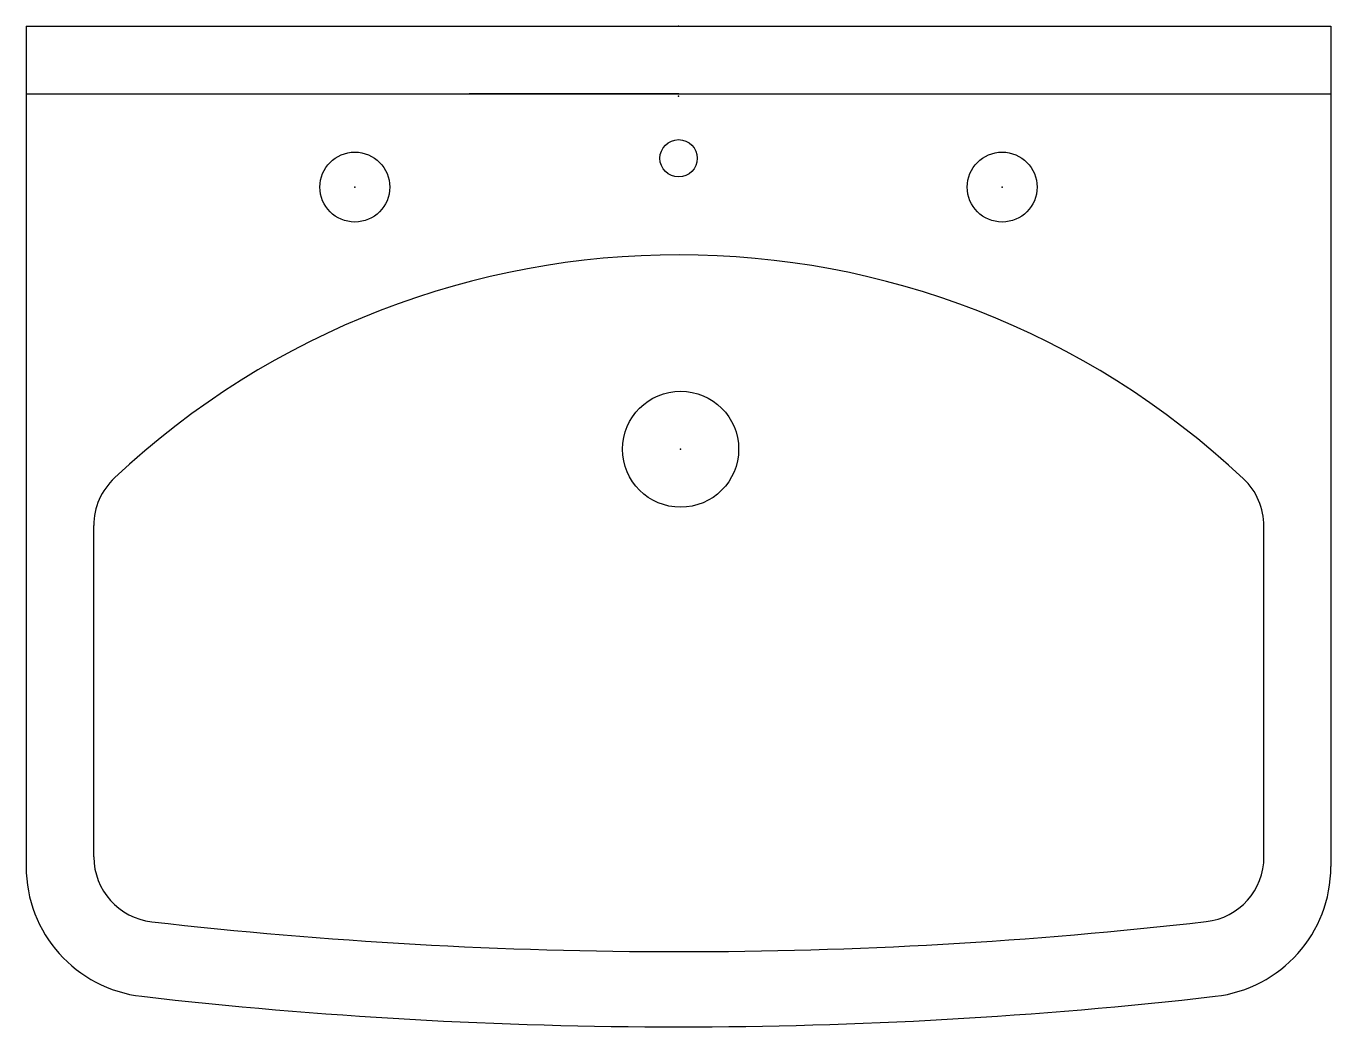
# Model space of a CAD drawing. Header units: millimetres. Extents: x 0 to 560, y -429 to 0.
import ezdxf

# ---------------------------------------------------------------- set-up
doc = ezdxf.new("R2010")
doc.units = ezdxf.units.MM
doc.layers.add('LVTRY_洁具', color=6, linetype='Continuous')

msp = doc.modelspace()

# ---------------------------------------------------------------- linework, layer by layer
at = {"layer": 'LVTRY_洁具'}
for p, q in [((0, 0), (560, 0)), ((0, 0), (0, -360.66)), ((560, 0), (560, -360.66)), ((0, -29.04), (560, -29.04)), ((280.19, -29.04), (190.19, -29.04)), ((190.19, -29.04), (370.19, -29.04)), ((29.08, -356.47), (29.08, -214.29)), ((531.28, -356.43), (531.28, -214.63))]:
    msp.add_line(p, q, dxfattribs=at)
for centre, radius in [((280.04, -56.72), 8), ((141.08, -69.07), 15), ((418.92, -69.07), 15), ((280.91, -181.55), 24.9)]:
    msp.add_circle(centre, radius, dxfattribs=at)
for centre, radius, start, end in [((280, -452.06), 353.92, 46.7581, 133.1543), ((57.08, -214.29), 28, 133.1543, 180), ((503.28, -214.63), 28, 0, 46.7581), ((57.08, -356.47), 28, 180, 263.4984), ((503.28, -356.43), 28, 276.5122, 0), ((56, -360.66), 56, 180, 263.481), ((504, -360.66), 56, 276.519, 0), ((280, 1599.58), 1996.71, 263.49841, 276.51223), ((280, 1599.58), 2028.99, 263.48098, 276.51902)]:
    msp.add_arc(centre, radius, start, end, dxfattribs=at)
for p in [(280, 0), (280, -30), (141.08, -69.07, 0.55), (418.92, -69.07, 0.55), (280.91, -181.55)]:
    msp.add_point(p, dxfattribs=at)

doc.saveas('drawing.dxf')
